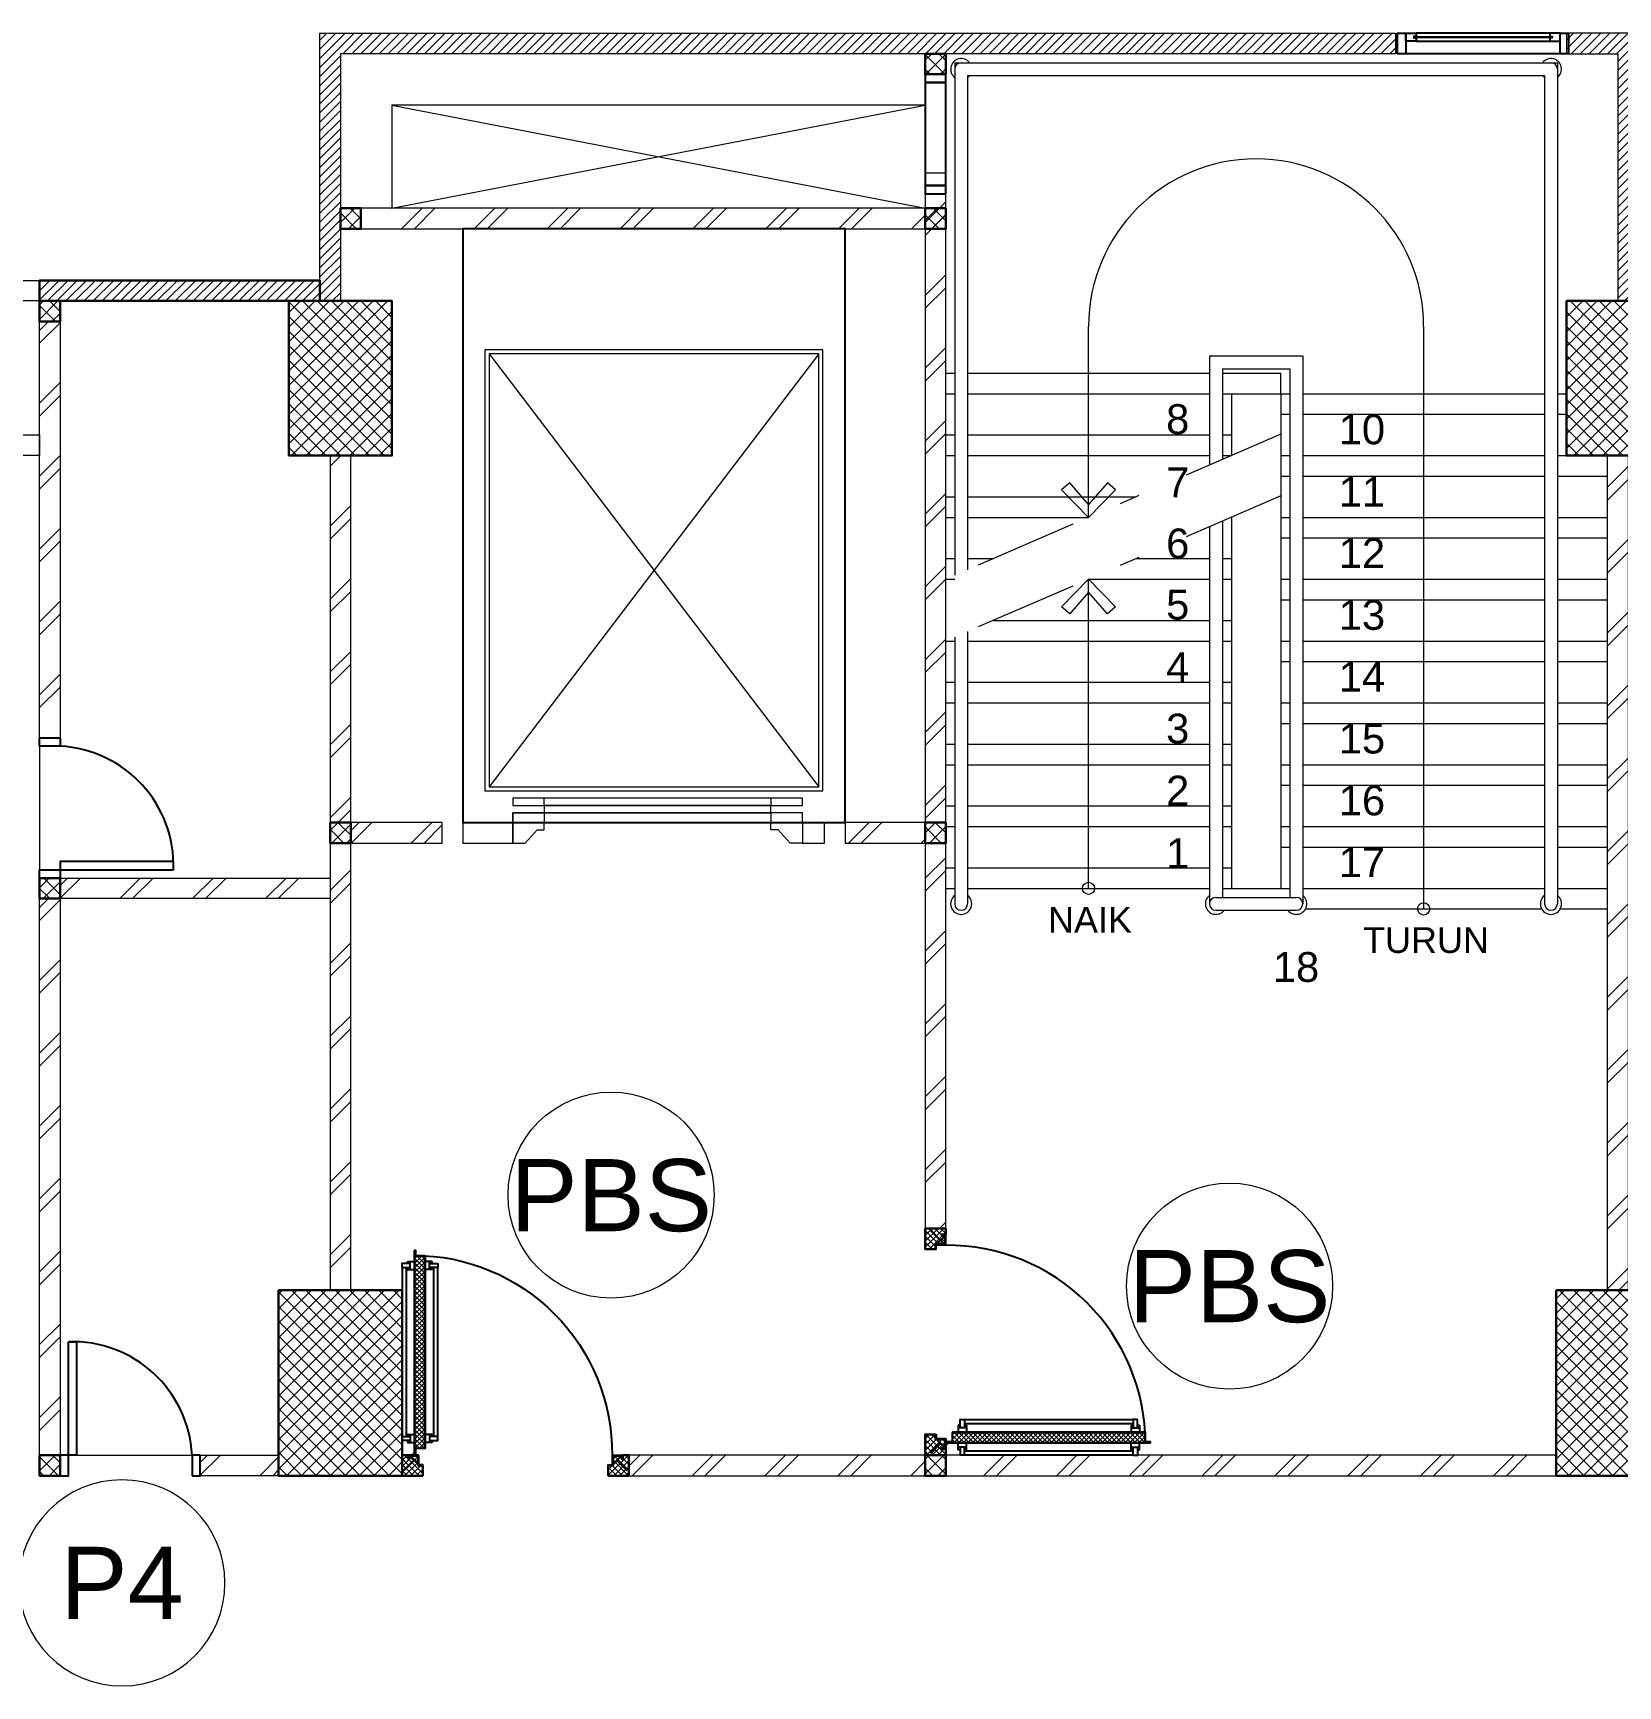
# Model space of a CAD drawing. Header units: millimetres. Extents: x -108 to 351, y -17 to 192.
# Drawn here: x 185.3 to 192.99, y 136.28 to 144.3 of the extents above; entities that cross this region are included whole.
import ezdxf
from ezdxf.enums import TextEntityAlignment as Align

# ---------------------------------------------------------------- set-up
doc = ezdxf.new("R2010")
doc.units = ezdxf.units.MM
doc.linetypes.add('DASHDOT', pattern=[1, 0.5, -0.25, 0, -0.25])
doc.layers.get('defpoints').update_dxf_attribs({"color": 1})
for name, color, linetype, lineweight in [('ars', 11, 'Continuous', 0), ('ars @ 1', 11, 'Continuous', 0), ('ARSIR', 31, 'Continuous', 5), ('KACA', 151, 'Continuous', 5), ('KOL', 1, 'Continuous', 30), ('KOLOM', 4, 'Continuous', 9), ('lan', 7, 'Continuous', 15), ('LIFT', 15, 'Continuous', 15), ('NOT', 7, 'Continuous', 20), ('Stair', 7, 'Continuous', 15), ('tem', 5, 'Continuous', 20)]:
    doc.layers.add(name, color=color, linetype=linetype, lineweight=lineweight)
doc.layers.add('as', color=1, linetype='Continuous', plot=False)
for name, color, linetype in [('HID', 1, 'Continuous'), ('Kusen', 30, 'Continuous'), ('STL', 6, 'Continuous')]:
    doc.layers.add(name, color=color, linetype=linetype)
doc.styles.add('RM25', font='arial.ttf')
doc.styles.add('S', font='simplex', dxfattribs={"width": 0.75})
doc.styles.get("Standard").update_dxf_attribs({"font": 'arial.ttf'})
pattern_1 = [(45, (1589.11095, -401.3332), (-0.176776695, 0.176776695), []), (45, (1589.17345, -401.3332), (-0.176776695, 0.176776695), [])]
pattern_2 = [(225, (1.1, 1e-06), (-0.014142, 0.014142), []), (135, (1.1, 1e-06), (0.014142, 0.014142), [])]
pattern_3 = [(315, (-2e-13, 1e-06), (0.014142, 0.014142), []), (45, (-2e-13, 1e-06), (-0.014142, 0.014142), [])]
pattern_4 = [(45, (-124.79422, -169.09027), (-0.1767767, 0.1767767), []), (45, (-124.73172, -169.09027), (-0.1767767, 0.1767767), [])]

# ---------------------------------------------------------------- blocks, each defined once
blk = doc.blocks.new('K 10.10')
at = {"layer": 'ars'}
h = blk.add_hatch(dxfattribs=at)
h.set_pattern_fill('_USER', color=256, scale=0.05, angle=45, double=1, pattern_type=0)
h.set_pattern_definition([(45, (0, 0), (-0.035355339, 0.035355339), []), (135, (0, 0), (-0.035355339, -0.035355339), [])])
h.paths.add_polyline_path([(1560.5383, 1380.4069), (1560.6383, 1380.4069), (1560.6383, 1380.5069), (1560.5383, 1380.5069)])
at = {"layer": 'KOL'}
blk.add_lwpolyline([(1560.5383, 1380.4069), (1560.6383, 1380.4069), (1560.6383, 1380.5069), (1560.5383, 1380.5069)], close=True, dxfattribs=at)
blk = doc.blocks.new('D-P90')
at = {"layer": 'ars'}
h = blk.add_hatch(dxfattribs=at)
h.set_pattern_fill('ANSI37', color=256, scale=0.005, angle=-90, style=0)
h.set_pattern_definition([(45, (-1350.94906, -1248.591899), (0.01122532015, -0.01122532015), []), (315, (-1350.94906, -1248.591899), (-0.01122532015, -0.01122532015), [])])
h.paths.add_polyline_path([(0.009, -0.1833, -0.414214), (0.01, -0.1843), (0.01, -1.1162, -0.414214), (0.009, -1.1172), (-0.0345, -1.1172, 0.414214), (-0.037, -1.1197), (-0.037, -1.142, -1), (-0.0385, -1.142), (-0.0385, -0.1585, -1), (-0.037, -0.1585), (-0.037, -0.1808, 0.414214), (-0.0345, -0.1833)])
at = {"layer": 'as'}
for p, q in [((-0.0395, -0.1577), (-0.0457, -0.1577)), ((-0.0425, -0.1608), (-0.0425, -0.1546))]:
    blk.add_line(p, q, dxfattribs=at)
at = {"layer": 'HID'}
for p, q in [((-0.0437, -0.1248), (-0.0915, -0.077)), ((-0.0423, -0.1234), (-0.0907, -0.075)), ((0.9423, -0.1234), (0.9907, -0.075)), ((0.9437, -0.1248), (0.9915, -0.077)), ((-0.0657, -0.147), (-0.023, -0.1043)), ((-0.0628, -0.147), (-0.023, -0.1072)), ((0.9657, -0.147), (0.923, -0.1043)), ((0.9628, -0.147), (0.923, -0.1072))]:
    blk.add_line(p, q, dxfattribs=at)
for points in [[(-0.0439, -0.1252), (-0.044, -0.1251), (-0.042, -0.1231), (-0.0419, -0.1232)], [(0.9439, -0.1252), (0.944, -0.1251), (0.942, -0.1231), (0.9419, -0.1232)]]:
    blk.add_lwpolyline(points, dxfattribs=at)
at = {"layer": 'KOL'}
blk.add_line((0.97, -0.13), (0.97, -0.15), dxfattribs=at)
at = {"layer": 'Kusen'}
for p, q in [((-0.0422, -0.1567), (-0.0378, -0.1577)), ((-0.0419, -0.1553), (-0.0376, -0.1562))]:
    blk.add_line(p, q, dxfattribs=at)
at = {"layer": 'Kusen', "ltscale": 2}
for p, q in [((-0.0986, -0.2206), (-0.0986, -1.0599)), ((-0.0786, -0.2406), (-0.0786, -1.0599)), ((-0.074, -0.2106), (-0.04, -0.2106)), ((-0.074, -0.2206), (-0.074, -0.2106)), ((-0.074, -0.2506), (-0.074, -0.2406)), ((-0.0615, -0.2506), (-0.0615, -0.2106)), ((-0.04, -0.2506), (-0.04, -0.2106)), ((0.0455, -0.2106), (0.0115, -0.2106)), ((0.0115, -0.2506), (0.0115, -0.2106)), ((0.033, -0.2506), (0.033, -0.2106)), ((0.0455, -0.2206), (0.0455, -0.2106)), ((0.0455, -0.2506), (0.0455, -0.2406)), ((0.0528, -0.2406), (0.0528, -1.0599)), ((0.0728, -0.2206), (0.0728, -1.0599)), ((-0.074, -0.2506), (-0.04, -0.2506)), ((0.0455, -0.2506), (0.0115, -0.2506)), ((-0.074, -1.0499), (-0.04, -1.0499)), ((-0.074, -1.0499), (-0.074, -1.0599)), ((-0.074, -1.0799), (-0.074, -1.0899)), ((-0.074, -1.0899), (-0.04, -1.0899)), ((-0.0615, -1.0499), (-0.0615, -1.0899)), ((-0.04, -1.0499), (-0.04, -1.0899)), ((0.0455, -1.0499), (0.0115, -1.0499)), ((0.0115, -1.0499), (0.0115, -1.0899)), ((0.0455, -1.0899), (0.0115, -1.0899)), ((0.033, -1.0499), (0.033, -1.0899)), ((0.0455, -1.0499), (0.0455, -1.0599)), ((0.0455, -1.0799), (0.0455, -1.0899))]:
    blk.add_line(p, q, dxfattribs=at)
for points in [[(-0.0986, -0.2406), (-0.0615, -0.2406), (-0.0615, -0.2206), (-0.0986, -0.2206), (-0.0986, -0.2406)], [(0.0728, -0.2406), (0.033, -0.2406), (0.033, -0.2206), (0.0728, -0.2206), (0.0728, -0.2406)], [(-0.1013, -1.0599), (-0.0615, -1.0599), (-0.0615, -1.0799), (-0.1013, -1.0799), (-0.1013, -1.0599)], [(0.0728, -1.0599), (0.033, -1.0599), (0.033, -1.0799), (0.0728, -1.0799), (0.0728, -1.0599)]]:
    blk.add_lwpolyline(points, dxfattribs=at)
at = {"layer": 'Kusen'}
blk.add_circle((-0.0425, -0.1577), 0.001, dxfattribs=at)
for radius, start, end in [(0.0025, 75.78042, 11.38506), (0.9611, 270, 0.45972)]:
    blk.add_arc((-0.0425, -0.1577), radius, start, end, dxfattribs=at)
at = {"layer": 'STL'}
for p, q in [((-0.0385, -0.1585), (-0.0385, -1.142)), ((-0.037, -0.1808), (-0.037, -0.1585)), ((-0.0345, -0.1833), (0.009, -0.1833)), ((0.01, -0.1843), (0.01, -1.1162)), ((-0.037, -1.1197), (-0.037, -1.142)), ((-0.0345, -1.1172), (0.009, -1.1172))]:
    blk.add_line(p, q, dxfattribs=at)
for points in [[(0, -0.1002), (0, -0.1032), (-0.0185, -0.1032, 0.414214), (-0.02, -0.1047), (-0.02, -0.148, -0.414214), (-0.022, -0.15), (-0.068, -0.15, -0.414214), (-0.07, -0.148), (-0.07, -0.13), (-0.067, -0.13), (-0.067, -0.1455, 0.414214), (-0.0655, -0.147), (-0.0245, -0.147, 0.414214), (-0.023, -0.1455), (-0.023, -0.1022, -0.414214), (-0.021, -0.1002)], [(0.9, -0.1002), (0.9, -0.1032), (0.9185, -0.1032, -0.414214), (0.92, -0.1047), (0.92, -0.148, 0.414214), (0.922, -0.15), (0.968, -0.15, 0.414214), (0.97, -0.148), (0.97, -0.13), (0.967, -0.13), (0.967, -0.1455, -0.414214), (0.9655, -0.147), (0.9245, -0.147, -0.414214), (0.923, -0.1455), (0.923, -0.1022, 0.414214), (0.921, -0.1002)]]:
    blk.add_lwpolyline(points, format="xyb", close=True, dxfattribs=at)
blk.add_lwpolyline([(0.009, -0.1818), (-0.0345, -0.1818, -0.414214), (-0.0355, -0.1808), (-0.0355, -0.1585, 1), (-0.04, -0.1585), (-0.04, -1.142, 1), (-0.0355, -1.142), (-0.0355, -1.1197, -0.414214), (-0.0345, -1.1187), (0.009, -1.1187, 0.414214), (0.0115, -1.1162), (0.0115, -0.1843)], format="xyb", dxfattribs=at)
for centre, radius, start, end in [((-0.0377, -0.1585), 0.00075, 0, 180), ((-0.0345, -0.1808), 0.0025, 180, 270), ((0.009, -0.1843), 0.0025, 360, 90), ((0.009, -0.1843), 0.001, 360, 90), ((-0.0345, -1.1197), 0.0025, 90, 180), ((0.009, -1.1162), 0.001, 270, 0), ((-0.0377, -1.142), 0.00075, 180, 0)]:
    blk.add_arc(centre, radius, start, end, dxfattribs=at)
blk = doc.blocks.new('PINTU DARURAT')
at = {"layer": 'ARSIR'}
h = blk.add_hatch(dxfattribs=at)
h.set_pattern_fill('_USER', color=256, scale=0.02, angle=315, style=0, double=1, pattern_type=0)
h.set_pattern_definition(pattern_3)
edge = h.paths.add_edge_path()
edge.add_line((0, 0), (0.1, 0))
edge.add_line((0.1, 0), (0.1, 0.0502))
edge.add_line((0.1, 0.0502), (0.077, 0.0502))
edge.add_line((0.077, 0.0502), (0.077, 0.0955))
edge.add_arc((0.0755, 0.0955), 0.0015, 360, 450)
edge.add_line((0.0755, 0.097), (0.0345, 0.097))
edge.add_arc((0.0345, 0.0955), 0.0015, 90, 180)
edge.add_line((0.033, 0.0955), (0.033, 0.08))
edge.add_line((0.033, 0.08), (0.03, 0.08))
edge.add_line((0.03, 0.08), (0.03, 0.1))
edge.add_line((0.03, 0.1), (0, 0.1))
edge.add_line((0, 0.1), (0, 0))
h = blk.add_hatch(dxfattribs=at)
h.set_pattern_fill('_USER', color=256, scale=0.02, angle=315, style=0, double=1, pattern_type=0)
h.set_pattern_definition(pattern_3)
edge = h.paths.add_edge_path()
edge.add_line((0, 0), (0.1, 0))
edge.add_line((0.1, 0), (0.1, 0.0502))
edge.add_line((0.1, 0.0502), (0.077, 0.0502))
edge.add_line((0.077, 0.0502), (0.077, 0.0955))
edge.add_arc((0.0755, 0.0955), 0.0015, 360, 450)
edge.add_line((0.0755, 0.097), (0.0345, 0.097))
edge.add_arc((0.0345, 0.0955), 0.0015, 90, 180)
edge.add_line((0.033, 0.0955), (0.033, 0.08))
edge.add_line((0.033, 0.08), (0.03, 0.08))
edge.add_line((0.03, 0.08), (0.03, 0.1))
edge.add_line((0.03, 0.1), (0, 0.1))
edge.add_line((0, 0.1), (0, 0))
h = blk.add_hatch(dxfattribs=at)
h.set_pattern_fill('_USER', color=256, scale=0.02, angle=315, style=0, double=1, pattern_type=0)
h.set_pattern_definition(pattern_2)
edge = h.paths.add_edge_path()
edge.add_line((1.1, 0), (1, 0))
edge.add_line((1, 0), (1, 0.0502))
edge.add_line((1, 0.0502), (1.023, 0.0502))
edge.add_line((1.023, 0.0502), (1.023, 0.0955))
edge.add_arc((1.0245, 0.0955), 0.0015, -630, -540, ccw=False)
edge.add_line((1.0245, 0.097), (1.0655, 0.097))
edge.add_arc((1.0655, 0.0955), 0.0015, -360, -270, ccw=False)
edge.add_line((1.067, 0.0955), (1.067, 0.08))
edge.add_line((1.067, 0.08), (1.07, 0.08))
edge.add_line((1.07, 0.08), (1.07, 0.1))
edge.add_line((1.07, 0.1), (1.1, 0.1))
edge.add_line((1.1, 0.1), (1.1, 0))
h = blk.add_hatch(dxfattribs=at)
h.set_pattern_fill('_USER', color=256, scale=0.02, angle=315, style=0, double=1, pattern_type=0)
h.set_pattern_definition(pattern_2)
edge = h.paths.add_edge_path()
edge.add_line((1.1, 0), (1, 0))
edge.add_line((1, 0), (1, 0.0502))
edge.add_line((1, 0.0502), (1.023, 0.0502))
edge.add_line((1.023, 0.0502), (1.023, 0.0955))
edge.add_arc((1.0245, 0.0955), 0.0015, -630, -540, ccw=False)
edge.add_line((1.0245, 0.097), (1.0655, 0.097))
edge.add_arc((1.0655, 0.0955), 0.0015, -360, -270, ccw=False)
edge.add_line((1.067, 0.0955), (1.067, 0.08))
edge.add_line((1.067, 0.08), (1.07, 0.08))
edge.add_line((1.07, 0.08), (1.07, 0.1))
edge.add_line((1.07, 0.1), (1.1, 0.1))
edge.add_line((1.1, 0.1), (1.1, 0))
at = {"layer": 'KOL'}
blk.add_line((1.1, 0.1), (1.1, 0), dxfattribs=at)
blk.add_line((1.1, 0.1), (1.1, 0), dxfattribs=at)
blk.add_line((1.1, 0.1), (1.1, 0), dxfattribs=at)
blk.add_line((1.1, 0.1), (1.1, 0), dxfattribs=at)
for points in [[(0, 0), (0.1, 0), (0.1, 0.0502), (0.077, 0.0502), (0.077, 0.0955, 0.414214), (0.0755, 0.097), (0.0345, 0.097, 0.414214), (0.033, 0.0955), (0.033, 0.08), (0.03, 0.08), (0.03, 0.1), (0, 0.1)], [(0, 0), (0.1, 0), (0.1, 0.0502), (0.077, 0.0502), (0.077, 0.0955, 0.414214), (0.0755, 0.097), (0.0345, 0.097, 0.414214), (0.033, 0.0955), (0.033, 0.08), (0.03, 0.08), (0.03, 0.1), (0, 0.1)], [(1.1, 0), (1, 0), (1, 0.0502), (1.023, 0.0502), (1.023, 0.0955, -0.414214), (1.0245, 0.097), (1.0655, 0.097, -0.414214), (1.067, 0.0955), (1.067, 0.08), (1.07, 0.08), (1.07, 0.1), (1.1, 0.1)], [(1.1, 0), (1, 0), (1, 0.0502), (1.023, 0.0502), (1.023, 0.0955, -0.414214), (1.0245, 0.097), (1.0655, 0.097, -0.414214), (1.067, 0.0955), (1.067, 0.08), (1.07, 0.08), (1.07, 0.1), (1.1, 0.1)]]:
    blk.add_lwpolyline(points, format="xyb", close=True, dxfattribs=at)
at = {"layer": 'Kusen', "xscale": -1, "rotation": 180}
blk.add_blockref('D-P90', (0.1, -0.05), dxfattribs=at)
blk = doc.blocks.new("k3'")
at = {"layer": 'ars'}
h = blk.add_hatch(dxfattribs=at)
h.set_pattern_fill('_USER', color=256, scale=0.05, angle=45, double=1, pattern_type=0)
h.set_pattern_definition([(45, (0, -4.975), (-0.03535534, 0.03535534), []), (135, (0, -4.975), (-0.03535534, -0.03535534), [])])
h.paths.add_polyline_path([(-0.25, -0.375), (0.25, -0.375), (0.25, 0.375), (-0.25, 0.375)])
at = {"layer": 'KOL'}
blk.add_lwpolyline([(-0.25, -0.375), (0.25, -0.375), (0.25, 0.375), (-0.25, 0.375)], close=True, dxfattribs=at)
blk = doc.blocks.new("k1'")
at = {"layer": 'ars'}
h = blk.add_hatch(dxfattribs=at)
h.set_pattern_fill('_USER', color=256, scale=0.05, angle=45, double=1, pattern_type=0)
h.set_pattern_definition([(45, (0, -5), (-0.03535534, 0.03535534), []), (135, (0, -5), (-0.03535534, -0.03535534), [])])
h.paths.add_polyline_path([(-0.3, -0.45), (0.3, -0.45), (0.3, 0.45), (-0.3, 0.45)])
at = {"layer": 'KOL'}
blk.add_lwpolyline([(-0.3, -0.45), (0.3, -0.45), (0.3, 0.45), (-0.3, 0.45)], close=True, dxfattribs=at)
blk = doc.blocks.new('T. J2')
at = {"layer": 'KACA', "color": 141}
blk.add_lwpolyline([(-0.3792, 0.0775), (0.2908, 0.0775), (0.2908, 0.0825), (-0.3792, 0.0825)], close=True, dxfattribs=at)
at = {"layer": 'Kusen'}
for p, q in [((-0.3692, 0.1), (0.2808, 0.1)), ((-0.4192, 0), (0.3308, 0)), ((0.2808, 0.06), (-0.3692, 0.06))]:
    blk.add_line(p, q, dxfattribs=at)
for points in [[(-0.4592, 0), (-0.4192, 0), (-0.4192, 0.1), (-0.4592, 0.1)], [(0.3308, 0), (0.3708, 0), (0.3708, 0.1), (0.3308, 0.1)]]:
    blk.add_lwpolyline(points, close=True, dxfattribs=at)
for points in [[(-0.3692, 0.0775), (-0.3692, 0.06), (-0.4192, 0.06), (-0.4192, 0.1), (-0.3692, 0.1), (-0.3692, 0.0825), (-0.3792, 0.0825), (-0.3792, 0.0775), (-0.3692, 0.0775)], [(0.2808, 0.0775), (0.2808, 0.06), (0.3308, 0.06), (0.3308, 0.1), (0.2808, 0.1), (0.2808, 0.0825), (0.2908, 0.0825), (0.2908, 0.0775), (0.2808, 0.0775)]]:
    blk.add_lwpolyline(points, dxfattribs=at)
blk = doc.blocks.new('P.SHAFT')
for points in [[(-0.05, 0.54), (-0.05, 0.58), (0.05, 0.58), (0.05, 0.54)], [(-0.05, 0.04), (-0.05, 0.54), (0.05, 0.54), (0.05, 0.04)], [(-0.05, 0), (-0.05, 0.04), (0.05, 0.04), (0.05, 0)]]:
    blk.add_lwpolyline(points, close=True)
blk = doc.blocks.new('LIFT BARANG MITSHUBISI')
at = {"layer": 'ARSIR'}
for p, q in [((-0.8446, 1.05), (0.7554, -1.05)), ((0.7554, 1.05), (-0.8446, -1.05))]:
    blk.add_line(p, q, dxfattribs=at)
at = {"layer": 'defpoints', "color": 3}
blk.add_lwpolyline([(0.8829, -1.2229), (0.8829, 1.6571), (-0.9721, 1.6571), (-0.9721, -1.2229)], close=True, dxfattribs=at)
at = {"layer": 'LIFT'}
for points in [[(-0.8646, -1.07), (0.7754, -1.07), (0.7754, 1.07), (-0.8646, 1.07)], [(-0.8446, -1.05), (0.7554, -1.05), (0.7554, 1.05), (-0.8446, 1.05)], [(-0.7295, -1.1406), (0.6762, -1.1406), (0.6762, -1.1053), (-0.7295, -1.1053)], [(-0.7295, -1.1406), (-0.5767, -1.1406), (-0.5767, -1.1053), (-0.7295, -1.1053)], [(0.5233, -1.1406), (0.6762, -1.1406), (0.6762, -1.1053), (0.5233, -1.1053)], [(-0.5767, -1.2229), (-0.7295, -1.2229), (-0.7295, -1.1758), (-0.5767, -1.1758)], [(-0.7295, -1.2229), (0.6762, -1.2229), (0.6762, -1.1758), (-0.7295, -1.1758)], [(-0.5767, -1.1758), (0.5233, -1.1758), (0.5233, -1.1406), (-0.5767, -1.1406)], [(0.5233, -1.2229), (0.6762, -1.2229), (0.6762, -1.1758), (0.5233, -1.1758)]]:
    blk.add_lwpolyline(points, close=True, dxfattribs=at)
for points in [[(-0.7295, -1.2229), (-0.7295, -1.3229), (-0.6693, -1.3229), (-0.6119, -1.2582), (-0.5767, -1.2582), (-0.5767, -1.2229), (-0.7295, -1.2229)], [(0.6762, -1.2229), (0.6762, -1.3229), (0.616, -1.3229), (0.5586, -1.2582), (0.5233, -1.2582), (0.5233, -1.2229), (0.6762, -1.2229)]]:
    blk.add_lwpolyline(points, dxfattribs=at)
at = {"layer": 'tem'}
for points in [[(-0.9721, -1.2229), (-0.9721, -1.3229), (-0.7295, -1.3229), (-0.7295, -1.2229)], [(0.6762, -1.2229), (0.6762, -1.3229), (0.7829, -1.3229), (0.7829, -1.2229)]]:
    blk.add_lwpolyline(points, close=True, dxfattribs=at)
blk = doc.blocks.new('LANTAI 3-15')
at = {"layer": 'ars'}
h = blk.add_hatch(dxfattribs=at)
h.set_pattern_fill('ANSI31', color=256, scale=0.25, style=0)
h.set_pattern_definition([(45, (61.900002, 56.15), (-0.02209709, 0.02209709), [])])
h.paths.add_polyline_path([(67.12, 57.45), (67.12, 57.35), (62, 57.35), (62, 56.15), (61.9, 56.15), (61.9, 57.45)])
h = blk.add_hatch(dxfattribs=at)
h.set_pattern_fill('ANSI31', color=256, scale=0.25, style=0)
h.set_pattern_definition([(45, (67.95, 56.15), (-0.0220971, 0.0220971), [])])
edge = h.paths.add_edge_path()
edge.add_line((68.3, 56.15), (68.3, 57.45))
edge.add_line((68.3, 57.45), (67.95, 57.45))
edge.add_line((67.95, 57.45), (67.95, 57.35))
edge.add_line((67.95, 57.35), (68.2, 57.35))
edge.add_line((68.2, 57.35), (68.2, 56.15))
edge.add_line((68.2, 56.15), (68.3, 56.15))
h = blk.add_hatch(dxfattribs=at)
h.set_pattern_fill('ANSI31', color=256, scale=0.25, angle=180, style=0)
h.set_pattern_definition([(225, (-460.97873, 383.224606), (0.0220970869, -0.0220970869), [])])
h.paths.add_polyline_path([(61.9, 56.15), (60.54, 56.15), (60.54, 56.25), (61.9, 56.25)])
h = blk.add_hatch(dxfattribs=at)
h.set_pattern_fill('TEMBOK', color=256, scale=0.25)
h.set_pattern_definition([(45, (23.39, 1.77), (-0.1767767, 0.1767767), []), (45, (23.4525, 1.77), (-0.1767767, 0.1767767), [])])
h.paths.add_polyline_path([(60.54, 54.03), (60.64, 54.03), (60.64, 56.05), (60.54, 56.05)])
h = blk.add_hatch(dxfattribs=at)
h.set_pattern_fill('TEMBOK', color=256, scale=0.25)
h.set_pattern_definition([(45, (25.15, 3.56564), (-0.1767767, 0.1767767), []), (45, (25.2125, 3.56564), (-0.1767767, 0.1767767), [])])
h.paths.add_polyline_path([(61.95, 53.25), (60.64, 53.25), (60.64, 53.35), (61.95, 53.35)])
h = blk.add_hatch(dxfattribs=at)
h.set_pattern_fill('TEMBOK', color=256, scale=0.25)
h.set_pattern_definition([(45, (23.39, -1.03), (-0.1767767, 0.1767767), []), (45, (23.4525, -1.03), (-0.1767767, 0.1767767), [])])
h.paths.add_polyline_path([(60.54, 50.55), (60.64, 50.55), (60.64, 53.25), (60.54, 53.25)])
h = blk.add_hatch(dxfattribs=at)
h.set_pattern_fill('TEMBOK', color=256, scale=0.25)
h.set_pattern_definition([(45, (25.83, 0.76564), (-0.1767767, 0.1767767), []), (45, (25.8925, 0.76564), (-0.1767767, 0.1767767), [])])
h.paths.add_polyline_path([(61.7, 50.45), (61.32, 50.45), (61.32, 50.55), (61.7, 50.55)])
at = {"layer": 'ars @ 1'}
h = blk.add_hatch(dxfattribs=at)
h.set_pattern_fill('TEMBOK', color=256, scale=0.25)
h.set_pattern_definition(pattern_1)
h.paths.add_polyline_path([(64.8378, 51.65), (64.9378, 51.65), (64.9378, 56.77), (64.8378, 56.77)])
h = blk.add_hatch(dxfattribs=at)
h.set_pattern_fill('TEMBOK', color=256, scale=0.25)
h.set_pattern_definition([(45, (39.2, 56.975), (-0.1767767, 0.1767767), []), (45, (39.2625, 56.975), (-0.1767767, 0.1767767), [])])
h.paths.add_polyline_path([(62.1, 56.6), (62.1, 56.5), (64.8378, 56.5), (64.8378, 56.6)])
h = blk.add_hatch(dxfattribs=at)
h.set_pattern_fill('TEMBOK', color=256, scale=0.25)
h.set_pattern_definition(pattern_1)
h.paths.add_polyline_path([(61.95, 51.35), (62.05, 51.35), (62.05, 55.4), (61.95, 55.4)])
h = blk.add_hatch(dxfattribs=at)
h.set_pattern_fill('TEMBOK', color=256, scale=0.25)
h.set_pattern_definition(pattern_1)
h.paths.add_polyline_path([(68.25, 51.35), (68.15, 51.35), (68.15, 55.4), (68.25, 55.4)])
h = blk.add_hatch(dxfattribs=at)
h.set_pattern_fill('TEMBOK', color=256, scale=0.25)
h.set_pattern_definition(pattern_4)
h.paths.add_polyline_path([(62.4943, 53.52), (62.4943, 53.62), (62.05, 53.62), (62.05, 53.52)])
h = blk.add_hatch(dxfattribs=at)
h.set_pattern_fill('TEMBOK', color=256, scale=0.25)
h.set_pattern_definition(pattern_4)
h.paths.add_polyline_path([(64.8378, 53.52), (64.8378, 53.62), (64.4493, 53.62), (64.4493, 53.52)])
h = blk.add_hatch(dxfattribs=at)
h.set_pattern_fill('TEMBOK', color=256, scale=0.25)
h.set_pattern_definition(pattern_1)
h.paths.add_polyline_path([(64.8378, 50.45), (64.8378, 50.55), (63.4, 50.55), (63.4, 50.45)])
h = blk.add_hatch(dxfattribs=at)
h.set_pattern_fill('TEMBOK', color=256, scale=0.25)
h.set_pattern_definition(pattern_1)
h.paths.add_polyline_path([(67.9, 50.45), (67.9, 50.55), (64.9378, 50.55), (64.9378, 50.45)])
at = {"layer": 'ars'}
for p, q in [((64.9816, 57.3062), (64.9816, 54.8189)), ((64.9816, 57.3062), (67.9062, 57.3062)), ((67.9062, 57.3062), (67.9062, 53.225)), ((65.0441, 57.2437), (65.0441, 54.846)), ((65.0441, 57.2437), (67.8437, 57.2437)), ((67.8437, 57.2437), (67.8437, 53.225)), ((66.2177, 55.8837), (66.6702, 55.8837)), ((66.2177, 55.8837), (66.2177, 55.354)), ((66.2177, 55.8837), (66.6702, 55.8837)), ((66.2802, 55.8212), (66.6077, 55.8212)), ((66.2802, 55.8212), (66.2802, 55.3811)), ((66.6077, 55.8212), (66.6077, 53.2562)), ((66.6702, 55.8837), (66.6702, 53.225)), ((64.9378, 55.8), (64.9816, 55.8)), ((65.0441, 55.8), (66.2177, 55.8)), ((66.2802, 55.8), (66.5639, 55.8)), ((66.5639, 55.7), (66.5639, 55.8)), ((66.5639, 55.6), (66.6077, 55.6)), ((66.6702, 55.6), (67.8437, 55.6)), ((67.9062, 55.6), (67.95, 55.6)), ((64.9378, 55.5), (64.9816, 55.5)), ((65.0441, 55.5), (66.2177, 55.5)), ((66.2802, 55.5), (66.3239, 55.5)), ((66.5639, 55.3), (66.6077, 55.3)), ((66.6702, 55.3), (67.8437, 55.3)), ((67.9062, 55.3), (68.15, 55.3)), ((64.9378, 55.2), (64.9816, 55.2)), ((65.0441, 55.2), (65.8619, 55.2)), ((66.2177, 55.054), (66.2177, 53.225)), ((66.2802, 55.0811), (66.2802, 53.2562)), ((66.5639, 55), (66.6077, 55)), ((66.6702, 55), (67.8437, 55)), ((67.9062, 55), (68.15, 55)), ((64.9378, 54.9), (64.9816, 54.9)), ((65.0441, 54.9), (65.1688, 54.9)), ((65.8619, 54.9), (66.2177, 54.9)), ((66.2802, 54.9), (66.3239, 54.9)), ((66.5639, 54.7), (66.6077, 54.7)), ((66.6702, 54.7), (67.8437, 54.7)), ((67.9062, 54.7), (68.15, 54.7)), ((65.0441, 54.546), (65.0441, 53.225)), ((65.1688, 54.6), (66.2177, 54.6)), ((66.2802, 54.6), (66.3239, 54.6)), ((64.9816, 54.5189), (64.9816, 53.225)), ((66.5639, 54.4), (66.6077, 54.4)), ((66.6702, 54.4), (67.8437, 54.4)), ((67.9062, 54.4), (68.15, 54.4)), ((64.9378, 54.3), (64.9816, 54.3)), ((65.0441, 54.3), (66.2177, 54.3)), ((66.2802, 54.3), (66.3239, 54.3)), ((66.5639, 54.1), (66.6077, 54.1)), ((66.6702, 54.1), (67.8437, 54.1)), ((67.9062, 54.1), (68.15, 54.1)), ((64.9378, 54), (64.9816, 54)), ((65.0441, 54), (66.2177, 54)), ((66.2802, 54), (66.3239, 54)), ((66.5639, 53.8), (66.6077, 53.8)), ((66.6702, 53.8), (67.8437, 53.8)), ((67.9062, 53.8), (68.15, 53.8)), ((64.9378, 53.7), (64.9816, 53.7)), ((65.0441, 53.7), (66.2177, 53.7)), ((66.2802, 53.7), (66.3239, 53.7)), ((66.5639, 53.5), (66.6077, 53.5)), ((66.6702, 53.5), (67.8437, 53.5)), ((67.9062, 53.5), (68.15, 53.5)), ((64.9378, 53.4), (64.9816, 53.4)), ((65.0441, 53.4), (66.2177, 53.4)), ((66.2802, 53.4), (66.3239, 53.4)), ((66.2489, 53.2562), (66.6389, 53.2562)), ((66.2489, 53.1937), (66.6389, 53.1937)), ((66.6837, 53.2), (67.8303, 53.2)), ((67.9197, 53.2), (68.15, 53.2))]:
    blk.add_line(p, q, dxfattribs=at)
for centre, radius, start, end in [((65.0128, 57.275), 0.0512, 37.57187, 232.42813), ((65.0128, 57.275), 0.0312, 90, 180), ((67.875, 57.275), 0.0512, 307.57187, 142.42813), ((67.875, 57.275), 0.0312, 0, 90), ((65.0128, 57.275), 0.0512, 307.57187, 322.42813), ((67.875, 57.275), 0.0512, 217.57187, 232.42813), ((65.0128, 53.225), 0.0512, 127.57187, 52.42813), ((66.2489, 53.225), 0.0512, 127.57187, 322.42813), ((66.2489, 53.225), 0.0312, 90, 270), ((66.6389, 53.225), 0.0512, 217.57187, 52.42813), ((66.6389, 53.225), 0.0312, 270, 90), ((67.875, 53.225), 0.0512, 127.57187, 52.42813), ((65.0128, 53.225), 0.0312, 180, 0), ((67.875, 53.225), 0.0312, 180, 0)]:
    blk.add_arc(centre, radius, start, end, dxfattribs=at)
at = {"layer": 'KOL'}
blk.add_lwpolyline([(60.54, 56.15), (61.9, 56.15), (61.9, 56.25), (60.54, 56.25)], close=True, dxfattribs=at)
at = {"layer": 'Kusen'}
for points in [[(60.54, 53.99), (60.54, 54.03), (60.64, 54.03), (60.64, 53.99)], [(61.19, 53.39), (61.19, 53.43), (60.64, 53.43), (60.64, 53.39)], [(60.54, 53.35), (60.54, 53.39), (60.64, 53.39), (60.64, 53.35)], [(60.68, 51.1), (60.72, 51.1), (60.72, 50.55), (60.68, 50.55)], [(60.64, 50.45), (60.68, 50.45), (60.68, 50.55), (60.64, 50.55)], [(61.28, 50.45), (61.32, 50.45), (61.32, 50.55), (61.28, 50.55)]]:
    blk.add_lwpolyline(points, close=True, dxfattribs=at)
for centre, start, end in [((60.6095, 53.41), 358.02661, 86.99428), ((60.7, 50.5195), 3.00572, 91.97339)]:
    blk.add_arc(centre, 0.5808, start, end, dxfattribs=at)
at = {"layer": 'lan', "linetype": 'Continuous'}
for p, q in [((64.8378, 57.1), (62.25, 57.1)), ((62.25, 57.1), (62.25, 56.6))]:
    blk.add_line(p, q, dxfattribs=at)
at = {"layer": 'lan'}
for p, q in [((65.6309, 55.1), (65.6309, 56.0266)), ((67.257, 56.0266), (67.257, 53.2)), ((64.9378, 55.7), (64.9816, 55.7)), ((65.0441, 55.7), (66.2177, 55.7)), ((66.2802, 55.7), (66.6077, 55.7)), ((66.2802, 55.7), (66.3239, 55.7)), ((66.3239, 55.7), (66.3239, 55.4)), ((66.5639, 55.7), (66.6077, 55.7)), ((66.5639, 55.7), (66.5639, 53.3)), ((66.6702, 55.7), (67.8437, 55.7)), ((67.9062, 55.7), (67.95, 55.7)), ((64.9378, 55.4), (64.9816, 55.4)), ((65.0441, 55.4), (66.2177, 55.4)), ((66.2802, 55.4), (66.3239, 55.4)), ((66.5639, 55.4), (66.6077, 55.4)), ((66.6702, 55.4), (67.8437, 55.4)), ((67.9062, 55.4), (67.95, 55.4)), ((64.9378, 55.1), (64.9816, 55.1)), ((65.0441, 55.1), (65.6309, 55.1)), ((66.3239, 55.1), (66.3239, 53.3)), ((66.5639, 55.1), (66.6077, 55.1)), ((66.6702, 55.1), (67.8437, 55.1)), ((67.9062, 55.1), (68.15, 55.1)), ((64.9378, 54.8), (64.9816, 54.8)), ((65.6309, 54.8), (66.2177, 54.8)), ((65.6309, 53.3), (65.6309, 54.8)), ((66.2802, 54.8), (66.3239, 54.8)), ((66.5639, 54.8), (66.6077, 54.8)), ((66.6702, 54.8), (67.8437, 54.8)), ((67.9062, 54.8), (68.15, 54.8)), ((64.9378, 54.5), (64.9816, 54.5)), ((65.0441, 54.5), (66.2177, 54.5)), ((66.2802, 54.5), (66.3239, 54.5)), ((66.5639, 54.5), (66.6077, 54.5)), ((66.6702, 54.5), (67.8437, 54.5)), ((67.9062, 54.5), (68.15, 54.5)), ((64.9378, 54.2), (64.9816, 54.2)), ((65.0441, 54.2), (66.2177, 54.2)), ((66.2802, 54.2), (66.3239, 54.2)), ((66.5639, 54.2), (66.6077, 54.2)), ((66.6702, 54.2), (67.8437, 54.2)), ((67.9062, 54.2), (68.15, 54.2)), ((60.54, 53.99), (60.54, 53.39)), ((64.9378, 53.9), (64.9816, 53.9)), ((65.0441, 53.9), (66.2177, 53.9)), ((66.2802, 53.9), (66.3239, 53.9)), ((66.5639, 53.9), (66.6077, 53.9)), ((66.6702, 53.9), (67.8437, 53.9)), ((67.9062, 53.9), (68.15, 53.9)), ((64.9378, 53.6), (64.9816, 53.6)), ((65.0441, 53.6), (66.2177, 53.6)), ((66.2802, 53.6), (66.3239, 53.6)), ((66.5639, 53.6), (66.6077, 53.6)), ((66.6702, 53.6), (67.8437, 53.6)), ((67.9062, 53.6), (68.15, 53.6)), ((64.9378, 53.3), (64.9816, 53.3)), ((65.0441, 53.3), (66.2177, 53.3)), ((66.2802, 53.3), (66.3239, 53.3)), ((66.3239, 53.3), (66.5639, 53.3)), ((66.5639, 53.3), (66.6077, 53.3)), ((66.6702, 53.3), (67.8437, 53.3)), ((67.9062, 53.3), (68.15, 53.3)), ((60.72, 50.55), (61.28, 50.55))]:
    blk.add_line(p, q, dxfattribs=at)
at = {"layer": 'lan', "linetype": 'DASHDOT'}
for p, q in [((66.5639, 55.5039), (64.9378, 54.8)), ((66.5639, 55.2039), (64.9378, 54.5))]:
    blk.add_line(p, q, dxfattribs=at)
at = {"layer": 'lan', "linetype": 'Continuous'}
for points in [[(62.25, 57.1), (64.8378, 56.6)], [(62.25, 56.6), (64.8378, 57.1)]]:
    blk.add_lwpolyline(points, dxfattribs=at)
at = {"layer": 'lan'}
for points in [[(60.54, 56.15), (56.05, 56.15), (56.05, 56.25), (60.54, 56.25)], [(60.54, 55.4), (56.05, 55.4), (56.05, 55.5), (60.54, 55.5)]]:
    blk.add_lwpolyline(points, close=True, dxfattribs=at)
at = {"layer": 'lan', "ltscale": 2}
for points in [[(65.5395, 55.2679), (65.5001, 55.2338), (65.6309, 55.1), (65.7617, 55.2337), (65.7223, 55.2678), (65.6309, 55.1623), (65.5395, 55.2679)], [(65.5395, 54.6321), (65.5001, 54.6662), (65.6309, 54.8), (65.7617, 54.6663), (65.7223, 54.6322), (65.6309, 54.7377), (65.5395, 54.6321)]]:
    blk.add_lwpolyline(points, close=True, dxfattribs=at)
at = {"layer": 'lan'}
blk.add_arc((66.4439, 56.0266), 0.813, 0, 180, dxfattribs=at)
blk.add_arc((66.4439, 56.0266), 0.813, 0, 180, dxfattribs=at)
at = {"layer": 'Stair'}
for centre in [(65.6309, 53.3), (67.257, 53.2)]:
    blk.add_circle(centre, 0.0296, dxfattribs=at)
at = {"layer": 'tem'}
for points in [[(67.12, 57.45), (67.12, 57.35), (62, 57.35), (62, 56.15), (61.9, 56.15), (61.9, 57.45)], [(64.8378, 51.65), (64.9378, 51.65), (64.9378, 56.77), (64.8378, 56.77)], [(62.1, 56.6), (62.1, 56.5), (64.8378, 56.5), (64.8378, 56.6)], [(60.64, 56.05), (60.64, 54.03), (60.54, 54.03), (60.54, 56.05)], [(61.95, 51.35), (62.05, 51.35), (62.05, 55.4), (61.95, 55.4)], [(68.25, 51.35), (68.15, 51.35), (68.15, 55.4), (68.25, 55.4)], [(62.4943, 53.52), (62.4943, 53.62), (62.05, 53.62), (62.05, 53.52)], [(64.8378, 53.52), (64.8378, 53.62), (64.4493, 53.62), (64.4493, 53.52)], [(61.95, 53.25), (60.64, 53.25), (60.64, 53.35), (61.95, 53.35)], [(60.64, 53.25), (60.64, 50.55), (60.54, 50.55), (60.54, 53.25)], [(61.7, 50.45), (61.32, 50.45), (61.32, 50.55), (61.7, 50.55)], [(64.8378, 50.45), (64.8378, 50.55), (63.4, 50.55), (63.4, 50.45)], [(67.9, 50.45), (67.9, 50.55), (64.9378, 50.55), (64.9378, 50.45)]]:
    blk.add_lwpolyline(points, close=True, dxfattribs=at)
blk.add_lwpolyline([(68.3, 56.15), (68.3, 57.45), (67.95, 57.45), (67.95, 57.35), (68.2, 57.35), (68.2, 56.15), (68.3, 56.15)], dxfattribs=at)
blk.add_blockref('LIFT BARANG MITSHUBISI', (63.5663, 54.8429))
at = {"color": 2, "xscale": -1, "rotation": 270}
blk.add_blockref('PINTU DARURAT', (64.8378, 50.55), dxfattribs=at)
at = {"color": 2}
blk.add_blockref('PINTU DARURAT', (62.3, 50.45), dxfattribs=at)
at = {"layer": 'KOL', "xscale": -1, "rotation": 180}
for name, p in [("k3'", (62, 55.775)), ("k3'", (68.2, 55.775)), ("k1'", (62, 50.9)), ("k1'", (68.2, 50.9))]:
    blk.add_blockref(name, p, dxfattribs=at)
at = {"layer": 'KOLOM', "extrusion": (0, 0, -1), "zscale": -1, "rotation": 180}
for p in [(1495.7005, 1437.7569), (1498.5383, 1437.0069), (1495.7005, 1437.0069), (1499.9983, 1436.5569), (1498.5883, 1434.0269), (1495.7005, 1434.0269), (1499.9983, 1433.7569), (1499.9983, 1430.9569), (1495.7005, 1430.9569)]:
    blk.add_blockref('K 10.10', p, dxfattribs=at)
at = {"layer": 'Kusen', "xscale": -1}
blk.add_blockref('T. J2', (67.5008, 57.35), dxfattribs=at)
at = {"layer": 'Kusen', "color": 2, "xscale": -1, "rotation": 180.0000227905501}
blk.add_blockref('P.SHAFT', (64.8878, 57.25), dxfattribs=at)
at = {"layer": 'NOT', "attachment_point": 3}
for s, insert, char_height in [('8', (66.1197, 55.6493), 0.1448), ('10', (67.07, 55.5994), 0.14482), ('7', (66.1197, 55.3428), 0.1448), ('11', (67.07, 55.2967), 0.14482), ('6', (66.1197, 55.0459), 0.1448), ('12', (67.07, 54.9992), 0.14482), ('5', (66.1197, 54.7489), 0.1448), ('13', (67.07, 54.6992), 0.14482), ('4', (66.1197, 54.4456), 0.1448), ('14', (67.07, 54.3992), 0.14482), ('3', (66.1197, 54.1477), 0.1448), ('15', (67.07, 54.0992), 0.14482), ('2', (66.1197, 53.8466), 0.1448), ('16', (67.07, 53.7992), 0.14482), ('1', (66.1197, 53.5429), 0.1448), ('17', (67.07, 53.4992), 0.14482), ('18', (66.7502, 52.9908), 0.14482)]:
    blk.add_mtext_dynamic_manual_height_columns(s, width=0.304716, gutter_width=1, heights=[0], dxfattribs=dict(at, insert=insert, char_height=char_height))
at = {"layer": 'NOT', "char_height": 0.125, "attachment_point": 9, "style": 'RM25'}
for s, width, insert in [('NAIK', 0.418013, (65.8416, 53.0847)), ('TURUN', 0.636976, (67.5739, 52.9847))]:
    blk.add_mtext_dynamic_manual_height_columns(s, width=width, gutter_width=1.25, heights=[0], dxfattribs=dict(at, insert=insert))
blk = doc.blocks.new('NAV')
blk.add_circle((0, -0.4), 0.4)
at = {"style": 'S', "width": 0.75, "flags": 4}
blk.add_attdef('AV', text='', height=0.3, dxfattribs=at).set_placement((0, -0.4), align=Align.MIDDLE)

msp = doc.modelspace()

# ---------------------------------------------------------------- block references
at = {"layer": 'lan'}
msp.add_blockref('LANTAI 3-15', (124.79422, 86.84737), dxfattribs=at)
at = {"layer": 'NOT'}
ref = msp.add_blockref('NAV', (188.10824, 138.15883), dxfattribs=dict(at, xscale=1.25, yscale=1.25, zscale=1.25, rotation=180))
ref.add_attrib('AV', 'PBS', dxfattribs={"layer": '0', "height": 0.35, "flags": 4}).set_placement((188.10824, 138.65883), align=Align.MIDDLE)
ref = msp.add_blockref('NAV', (191.10929, 137.71732), dxfattribs=dict(at, xscale=1.25, yscale=1.25, zscale=1.25, rotation=180))
ref.add_attrib('AV', 'PBS', dxfattribs={"layer": '0', "height": 0.35, "flags": 4}).set_placement((191.10929, 138.21732), align=Align.MIDDLE)
ref = msp.add_blockref('NAV', (185.73414, 136.27728), dxfattribs=dict(at, xscale=-1.25, yscale=1.25, zscale=1.25, rotation=180))
ref.add_attrib('AV', 'P4', dxfattribs={"layer": '0', "height": 0.35, "flags": 4}).set_placement((185.73414, 136.77728), align=Align.MIDDLE)

doc.saveas('drawing.dxf')
